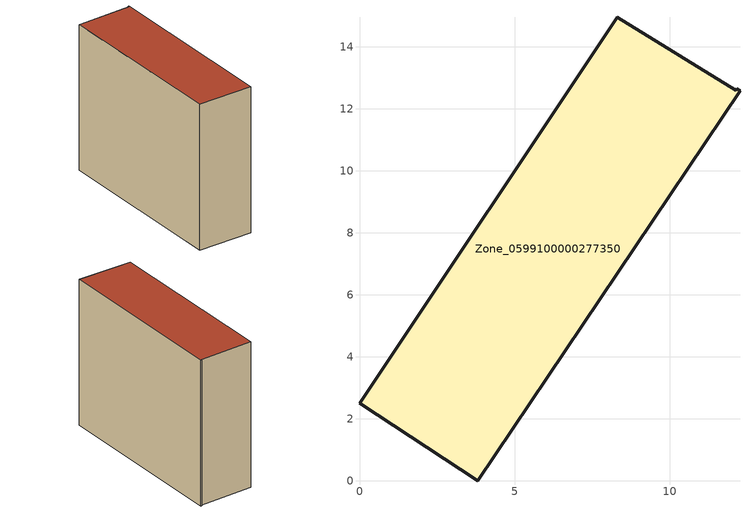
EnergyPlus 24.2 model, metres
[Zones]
Zone_0599100000277350
 floor ground (C_G): 8.32,14.96 12.13,12.6 12.16,12.65 12.27,12.58 3.81,0 0,2.5 z0
 wall outside (C_F): 3.81,0 12.27,12.58 12.16,12.65 12.13,12.6 8.32,14.96 0,2.5 3.81,0 z0:11.88
 roof outside (C_R): 12.13,12.6 8.32,14.96 0,2.5 3.81,0 12.27,12.58 12.16,12.65 z11.88
[BUILDING]
Pand.0599100000277350: North Axis=0; Terrain=City; Loads Convergence Tolerance Value=0.04; Temperature Convergence Tolerance Value=0.4; Solar Distribution=FullExterior; Maximum Number of Warmup Days=25; Minimum Number of Warmup Days=1
[Site:Location]
Rotterdam.The.Hague.AP_ZH_NLD Design_Conditions: Latitude=51.96; Longitude=4.45; Time Zone=1; Elevation=-4.5
[SITE:GROUNDTEMPERATURE:BUILDINGSURFACE]
18, 18, 18, 18, 18, 18, 18, 18, 18, 18, 18, 18
[MATERIAL] Thermal Absorptance=0.9; Solar Absorptance=0.7; Visible Absorptance=0.7
Name | Roughness | Thickness | Conductivity | Density | Specific Heat
G.TI.1946 | MediumSmooth | 0.15 | 1 | 540 | 1210
F.TI.1946 | Rough | 0.3 | 0.857143 | 1920 | 840
R.TI.1946 | MediumRough | 0.2 | 0.1 | 1500 | 1000
[CONSTRUCTION]
C_G: G.TI.1946
C_F: F.TI.1946
C_R: R.TI.1946
[ZONE]
Zone_0599100000277350: Type=1; Multiplier=1; Ceiling Height=Autocalculate; Volume=Autocalculate; Floor Area=autocalculate; Part of Total Floor Area=Yes
[ZONEINFILTRATION:DESIGNFLOWRATE]
Infil_Zone_0599100000277350: Zone or ZoneList or Space or SpaceList=Zone_0599100000277350; Schedule=AlwaysOn; Design Flow Rate Calculation Method=Flow/Area; Flow Rate per Floor Area=0.003; Constant Term Coefficient=1; Temperature Term Coefficient=0; Velocity Term Coefficient=0; Velocity Squared Term Coefficient=0
[HVACTEMPLATE:ZONE:IDEALLOADSAIRSYSTEM]
Zone_0599100000277350: Maximum Heating Supply Air Temperature=50; Minimum Cooling Supply Air Temperature=13; Maximum Heating Supply Air Humidity Ratio=0.0156; Minimum Cooling Supply Air Humidity Ratio=0.0077; Heating Limit=NoLimit; Cooling Limit=NoLimit; Dehumidification Control Type=ConstantSensibleHeatRatio; Cooling Sensible Heat Ratio=0.7; Dehumidification Setpoint=60; Humidification Control Type=None; Humidification Setpoint=30; Outdoor Air Method=None; Outdoor Air Flow Rate per Person=0.00944; Outdoor Air Flow Rate per Zone Floor Area=0; Outdoor Air Flow Rate per Zone=0; Demand Controlled Ventilation Type=None; Outdoor Air Economizer Type=NoEconomizer; Heat Recovery Type=None; Sensible Heat Recovery Effectiveness=0.7; Latent Heat Recovery Effectiveness=0.65
[ZONECONTROL:THERMOSTAT]
ThermostatControl_Zone_0599100000277350: Zone or ZoneList=Zone_0599100000277350; Control Type Schedule=DualSetpointControlType; Control 1=Thermostat_Zone_0599100000277350; Temperature Difference Between Cutout And Setpoint=0
[THERMOSTATSETPOINT:DUALSETPOINT]
Thermostat_Zone_0599100000277350: Heating Setpoint Temperature Schedule=HeatingSetpoint_Zone_0599100000277350; Cooling Setpoint Temperature Schedule=CoolingSetpoint_Zone_0599100000277350
[SCHEDULE:COMPACT]
HeatingSetpoint_Zone_0599100000277350: Through: 12/31, For: AllDays, Until: 24:00, 21
CoolingSetpoint_Zone_0599100000277350: Through: 12/31, For: AllDays, Until: 24:00, 24
DualSetpointControlType: Through: 12/31, For: AllDays, Until: 24:00, 4
AlwaysOn: Through: 12/31, For: AllDays, Until: 24:00, 1
